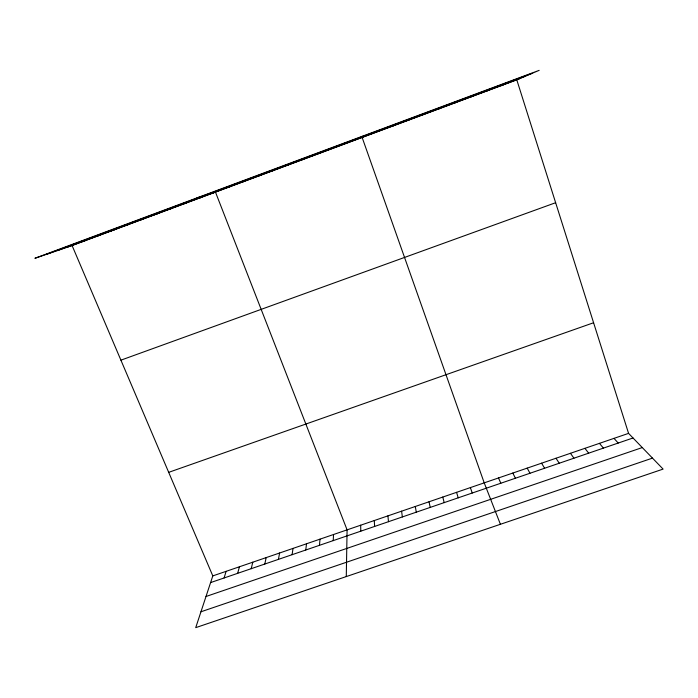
<?xml version="1.0" encoding="UTF-8"?>
<svg xmlns="http://www.w3.org/2000/svg" width="698" height="698" viewBox="0 0 698 698"><rect width="100%" height="100%" fill="white"/><g stroke="black" fill="none" stroke-linecap="round" stroke-linejoin="round"><path stroke-width="1.05" d="M346.278 576.574L347.089 529.861L215.473 192.116L196.984 197.883M333.216 540.618L333.539 534.511M319.475 545.321L320.007 539.144M305.768 550.015L306.509 543.777M292.078 554.701L293.038 548.392M278.432 559.368L279.601 552.999M264.804 564.036L266.182 557.597M251.21 568.687L252.798 562.187M237.643 573.337L239.44 566.767M224.102 577.97L226.108 571.339M72.086 245.548L212.803 575.902L195.719 627.65L663.1 469.1L628.566 433.371L516.79 79.842L539.179 70.35L34.9 258.295L72.086 245.548L516.79 79.842M363.274 135.909L362.14 137.471L484.22 482.859L500.414 524.294M392.782 126.05L393.454 125.657M408.156 120.326L409.098 119.829M423.564 114.585L424.777 113.983M439.007 108.827L440.499 108.129M454.494 103.06L456.248 102.257M470.016 97.275L472.049 96.368M485.572 91.482L487.876 90.47M501.164 85.671L503.747 84.554M46.382 254.36L532.242 73.29M57.376 250.591L525.629 76.099M67.313 247.179L519.652 78.63M120.911 360.168L555.643 202.708M168.689 472.345L593.597 322.746M212.803 575.902L628.566 433.371M210.595 582.594L633.025 437.978M81.745 241.805L86.282 240.26M206.006 596.493L642.282 447.558M200.954 611.78L652.482 458.115M96.211 236.413L100.503 234.956M110.703 231.012L114.769 229.642M125.23 225.602L129.051 224.32M139.792 220.175L143.378 218.98M154.389 214.74L157.731 213.632M169.021 209.287L172.118 208.274M183.679 203.825L186.541 202.9M198.38 198.345L200.989 197.517M227.871 187.352L229.991 186.706M242.668 181.838L244.544 181.288M257.501 176.315L259.124 175.852M272.368 170.774L273.738 170.408M287.262 165.225L288.387 164.946M302.199 159.659L303.072 159.476M317.171 154.084L317.791 153.996M613.996 438.37L618.201 443.056M599.442 443.361L603.421 448.116M584.933 448.334L588.667 453.168M570.449 453.299L573.948 458.202M556.001 458.246L559.255 463.228M541.578 463.193L544.606 468.245M527.191 468.122L529.983 473.253M512.838 473.043L515.394 478.252M498.512 477.955L500.832 483.234M470.373 487.605L472.241 493.024M456.562 492.334L458.211 497.822M442.776 497.063L444.198 502.621M429.026 501.775L430.221 507.402M415.293 506.486L416.278 512.184M401.594 511.18L402.362 516.948M387.931 515.866L388.472 521.703M374.285 520.542L374.617 526.44M360.674 525.21L360.787 531.178"/></g></svg>
